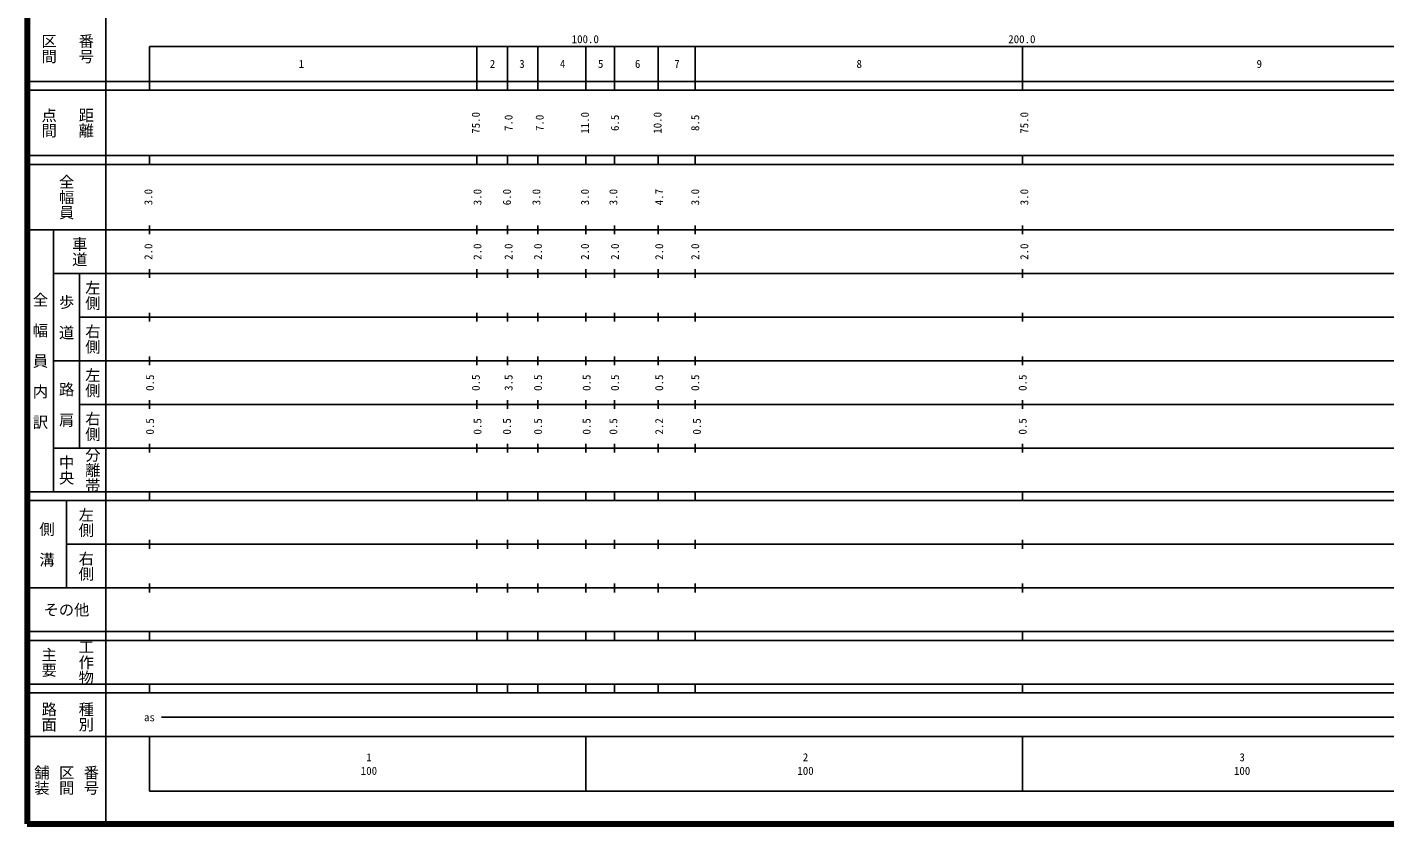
# Model space of a CAD drawing. Units: millimetres on the paper, enlarged 1000 times. Extents: x 40000 to 680000, y 20000 to 380000.
# Drawn here: x 40000 to 350987, y 20000 to 202409 of the extents above; entities that cross this region are included whole.
import ezdxf
from ezdxf.enums import TextEntityAlignment as Align

# ---------------------------------------------------------------- set-up
doc = ezdxf.new("R2010")
doc.units = ezdxf.units.MM
doc.header["$LTSCALE"] = 1000
doc.layers.add('M-TTL', color=2, linetype='Continuous', lineweight=140)
doc.layers.add('M-TTL-BAND', color=7, linetype='Continuous', lineweight=25)
doc.styles.add('@ＭＳ ゴシック', font='')
doc.styles.add('ＭＳ ゴシック', font='')
doc.styles.get('@ＭＳ ゴシック').set_extended_font_data('@MS Gothic')
doc.styles.get('ＭＳ ゴシック').set_extended_font_data('MS Gothic')

msp = doc.modelspace()

# ---------------------------------------------------------------- linework, layer by layer
at = {"layer": 'M-TTL'}
for p, q in [((40000, 380000), (40000, 20000)), ((40000, 20000), (680000, 20000))]:
    msp.add_line(p, q, dxfattribs=at)
at = {"layer": 'M-TTL-BAND'}
for p, q in [((58000, 370000), (58000, 20000)), ((68000, 198000), (579000, 198000)), ((68000, 198000), (68000, 188000)), ((143000, 198000), (143000, 188000)), ((150000, 198000), (150000, 188000)), ((157000, 198000), (157000, 188000)), ((168000, 198000), (168000, 188000)), ((174500, 198000), (174500, 188000)), ((184500, 198000), (184500, 188000)), ((193000, 198000), (193000, 188000)), ((268000, 198000), (268000, 188000)), ((40000, 190000), (579000, 190000)), ((40000, 188000), (579000, 188000)), ((40000, 173000), (579000, 173000)), ((68000, 171000), (68000, 173000)), ((143000, 173000), (143000, 171000)), ((150000, 173000), (150000, 171000)), ((157000, 173000), (157000, 171000)), ((168000, 171000), (168000, 173000)), ((174500, 173000), (174500, 171000)), ((184500, 173000), (184500, 171000)), ((193000, 173000), (193000, 171000)), ((268000, 173000), (268000, 171000)), ((40000, 171000), (579000, 171000)), ((40000, 156000), (579000, 156000)), ((46000, 96000), (46000, 156000)), ((68000, 155000), (68000, 157000)), ((143000, 157000), (143000, 155000)), ((150000, 157000), (150000, 155000)), ((157000, 157000), (157000, 155000)), ((168000, 155000), (168000, 157000)), ((174500, 157000), (174500, 155000)), ((184500, 157000), (184500, 155000)), ((193000, 157000), (193000, 155000)), ((268000, 157000), (268000, 155000)), ((68000, 145000), (68000, 147000)), ((143000, 147000), (143000, 145000)), ((150000, 147000), (150000, 145000)), ((157000, 147000), (157000, 145000)), ((168000, 145000), (168000, 147000)), ((174500, 147000), (174500, 145000)), ((184500, 147000), (184500, 145000)), ((193000, 147000), (193000, 145000)), ((268000, 147000), (268000, 145000)), ((46000, 146000), (579000, 146000)), ((52000, 146000), (52000, 106000)), ((68000, 135000), (68000, 137000)), ((143000, 137000), (143000, 135000)), ((150000, 137000), (150000, 135000)), ((157000, 137000), (157000, 135000)), ((168000, 135000), (168000, 137000)), ((174500, 137000), (174500, 135000)), ((184500, 137000), (184500, 135000)), ((193000, 137000), (193000, 135000)), ((268000, 137000), (268000, 135000)), ((52000, 136000), (579000, 136000)), ((46000, 126000), (579000, 126000)), ((68000, 125000), (68000, 127000)), ((143000, 127000), (143000, 125000)), ((150000, 127000), (150000, 125000)), ((157000, 127000), (157000, 125000)), ((168000, 125000), (168000, 127000)), ((174500, 127000), (174500, 125000)), ((184500, 127000), (184500, 125000)), ((193000, 127000), (193000, 125000)), ((268000, 127000), (268000, 125000)), ((52000, 116000), (579000, 116000)), ((68000, 115000), (68000, 117000)), ((143000, 117000), (143000, 115000)), ((150000, 117000), (150000, 115000)), ((157000, 117000), (157000, 115000)), ((168000, 115000), (168000, 117000)), ((174500, 117000), (174500, 115000)), ((184500, 117000), (184500, 115000)), ((193000, 117000), (193000, 115000)), ((268000, 117000), (268000, 115000)), ((46000, 106000), (579000, 106000)), ((68000, 105000), (68000, 107000)), ((143000, 107000), (143000, 105000)), ((150000, 107000), (150000, 105000)), ((157000, 107000), (157000, 105000)), ((168000, 105000), (168000, 107000)), ((174500, 107000), (174500, 105000)), ((184500, 107000), (184500, 105000)), ((193000, 107000), (193000, 105000)), ((268000, 107000), (268000, 105000)), ((40000, 96000), (579000, 96000)), ((40000, 94000), (579000, 94000)), ((49000, 94000), (49000, 74000)), ((68000, 94000), (68000, 96000)), ((143000, 96000), (143000, 94000)), ((150000, 96000), (150000, 94000)), ((157000, 96000), (157000, 94000)), ((168000, 94000), (168000, 96000)), ((174500, 96000), (174500, 94000)), ((184500, 96000), (184500, 94000)), ((193000, 96000), (193000, 94000)), ((268000, 96000), (268000, 94000)), ((49000, 84000), (579000, 84000)), ((68000, 83000), (68000, 85000)), ((143000, 85000), (143000, 83000)), ((150000, 85000), (150000, 83000)), ((157000, 85000), (157000, 83000)), ((168000, 83000), (168000, 85000)), ((174500, 85000), (174500, 83000)), ((184500, 85000), (184500, 83000)), ((193000, 85000), (193000, 83000)), ((268000, 85000), (268000, 83000)), ((68000, 73000), (68000, 75000)), ((143000, 75000), (143000, 73000)), ((150000, 75000), (150000, 73000)), ((157000, 75000), (157000, 73000)), ((168000, 73000), (168000, 75000)), ((174500, 75000), (174500, 73000)), ((184500, 75000), (184500, 73000)), ((193000, 75000), (193000, 73000)), ((268000, 75000), (268000, 73000)), ((40000, 74000), (579000, 74000)), ((40000, 64000), (579000, 64000)), ((68000, 62000), (68000, 64000)), ((143000, 64000), (143000, 62000)), ((150000, 64000), (150000, 62000)), ((157000, 64000), (157000, 62000)), ((168000, 62000), (168000, 64000)), ((174500, 64000), (174500, 62000)), ((184500, 64000), (184500, 62000)), ((193000, 64000), (193000, 62000)), ((268000, 64000), (268000, 62000)), ((40000, 62000), (579000, 62000)), ((40000, 52000), (579000, 52000)), ((40000, 50000), (579000, 50000)), ((68000, 50000), (68000, 52000)), ((143000, 52000), (143000, 50000)), ((150000, 52000), (150000, 50000)), ((157000, 52000), (157000, 50000)), ((168000, 50000), (168000, 52000)), ((174500, 52000), (174500, 50000)), ((184500, 52000), (184500, 50000)), ((193000, 52000), (193000, 50000)), ((268000, 52000), (268000, 50000)), ((70805, 44406), (565903, 44406)), ((40000, 40000), (579000, 40000)), ((68000, 40000), (68000, 27500)), ((168000, 40000), (168000, 27500)), ((268000, 40000), (268000, 27500)), ((68000, 27500), (579000, 27500))]:
    msp.add_line(p, q, dxfattribs=at)

# ---------------------------------------------------------------- texts
for s, height, rotation, style, p in [('区間', 2566, 270, '@ＭＳ ゴシック', (45000, 197500)), ('番号', 2566, 270, '@ＭＳ ゴシック', (53500, 197500)), ('点間', 2566, 270, '@ＭＳ ゴシック', (45000, 180500)), ('距離', 2566, 270, '@ＭＳ ゴシック', (53500, 180500)), ('75.0', 1833, 90, 'ＭＳ ゴシック', (142763, 180500)), ('7.0', 1833, 90, 'ＭＳ ゴシック', (150263, 180500)), ('7.0', 1833, 90, 'ＭＳ ゴシック', (157388, 180500)), ('11.0', 1833, 90, 'ＭＳ ゴシック', (167763, 180500)), ('6.5', 1833, 90, 'ＭＳ ゴシック', (174639, 180500)), ('10.0', 1833, 90, 'ＭＳ ゴシック', (184389, 180500)), ('8.5', 1833, 90, 'ＭＳ ゴシック', (193015, 180500)), ('75.0', 1833, 90, 'ＭＳ ゴシック', (268392, 180500)), ('全幅員', 2566, 270, '@ＭＳ ゴシック', (49000, 163500)), ('3.0', 1833, 90, 'ＭＳ ゴシック', (67760, 163500)), ('3.0', 1833, 90, 'ＭＳ ゴシック', (143138, 163500)), ('6.0', 1833, 90, 'ＭＳ ゴシック', (149888, 163500)), ('3.0', 1833, 90, 'ＭＳ ゴシック', (156638, 163500)), ('3.0', 1833, 90, 'ＭＳ ゴシック', (167760, 163500)), ('3.0', 1833, 90, 'ＭＳ ゴシック', (174264, 163500)), ('4.7', 1833, 90, 'ＭＳ ゴシック', (184764, 163500)), ('3.0', 1833, 90, 'ＭＳ ゴシック', (193015, 163500)), ('3.0', 1833, 90, 'ＭＳ ゴシック', (268392, 163500)), ('車道', 2566, 270, '@ＭＳ ゴシック', (52000, 151000)), ('2.0', 1833, 90, 'ＭＳ ゴシック', (67760, 151000)), ('2.0', 1833, 90, 'ＭＳ ゴシック', (143138, 151000)), ('2.0', 1833, 90, 'ＭＳ ゴシック', (150263, 151000)), ('2.0', 1833, 90, 'ＭＳ ゴシック', (157013, 151000)), ('2.0', 1833, 90, 'ＭＳ ゴシック', (167760, 151000)), ('2.0', 1833, 90, 'ＭＳ ゴシック', (174639, 151000)), ('2.0', 1833, 90, 'ＭＳ ゴシック', (184764, 151000)), ('2.0', 1833, 90, 'ＭＳ ゴシック', (193015, 151000)), ('2.0', 1833, 90, 'ＭＳ ゴシック', (268392, 151000)), ('左側', 2566, 270, '@ＭＳ ゴシック', (55000, 141000)), ('全\u3000幅\u3000員\u3000内\u3000訳', 2566, 270, '@ＭＳ ゴシック', (43000, 126000)), ('歩\u3000道', 2566, 270, '@ＭＳ ゴシック', (49000, 136000)), ('右側', 2566, 270, '@ＭＳ ゴシック', (55000, 131000)), ('左側', 2566, 270, '@ＭＳ ゴシック', (55000, 121000)), ('0.5', 1833, 90, 'ＭＳ ゴシック', (68135, 121000)), ('0.5', 1833, 90, 'ＭＳ ゴシック', (142763, 121000)), ('3.5', 1833, 90, 'ＭＳ ゴシック', (150263, 121000)), ('0.5', 1833, 90, 'ＭＳ ゴシック', (157013, 121000)), ('0.5', 1833, 90, 'ＭＳ ゴシック', (168135, 121000)), ('0.5', 1833, 90, 'ＭＳ ゴシック', (174639, 121000)), ('0.5', 1833, 90, 'ＭＳ ゴシック', (184764, 121000)), ('0.5', 1833, 90, 'ＭＳ ゴシック', (193015, 121000)), ('0.5', 1833, 90, 'ＭＳ ゴシック', (268017, 121000)), ('路\u3000肩', 2566, 270, '@ＭＳ ゴシック', (49000, 116000)), ('右側', 2566, 270, '@ＭＳ ゴシック', (55000, 111000)), ('0.5', 1833, 90, 'ＭＳ ゴシック', (68135, 111000)), ('0.5', 1833, 90, 'ＭＳ ゴシック', (143138, 111000)), ('0.5', 1833, 90, 'ＭＳ ゴシック', (149888, 111000)), ('0.5', 1833, 90, 'ＭＳ ゴシック', (157013, 111000)), ('0.5', 1833, 90, 'ＭＳ ゴシック', (168135, 111000)), ('0.5', 1833, 90, 'ＭＳ ゴシック', (174264, 111000)), ('2.2', 1833, 90, 'ＭＳ ゴシック', (184764, 111000)), ('0.5', 1833, 90, 'ＭＳ ゴシック', (193390, 111000)), ('0.5', 1833, 90, 'ＭＳ ゴシック', (268017, 111000)), ('分離帯', 2566, 270, '@ＭＳ ゴシック', (55000, 101000)), ('中央', 2566, 270, '@ＭＳ ゴシック', (49000, 101000)), ('左側', 2566, 270, '@ＭＳ ゴシック', (53500, 89000)), ('側\u3000溝', 2566, 270, '@ＭＳ ゴシック', (44500, 84000)), ('右側', 2566, 270, '@ＭＳ ゴシック', (53500, 79000)), ('主要', 2566, 270, '@ＭＳ ゴシック', (45000, 57000)), ('工作物', 2566, 270, '@ＭＳ ゴシック', (53500, 57000)), ('路面', 2566, 270, '@ＭＳ ゴシック', (45000, 44500)), ('種別', 2566, 270, '@ＭＳ ゴシック', (53500, 44500)), ('舗装', 2566, 270, '@ＭＳ ゴシック', (43333, 30000)), ('区間', 2566, 270, '@ＭＳ ゴシック', (49000, 30000)), ('番号', 2566, 270, '@ＭＳ ゴシック', (54667, 30000))]:
    msp.add_text(s, height=height, rotation=rotation, dxfattribs=dict(at, style=style)).set_placement(p, align=Align.MIDDLE_CENTER)
at = {"layer": 'M-TTL-BAND', "style": 'ＭＳ ゴシック'}
for s, p in [('100.0', (167844, 198195)), ('200.0', (267844, 198195))]:
    msp.add_text(s, height=1833, dxfattribs=at).set_placement(p, align=Align.BOTTOM_CENTER)
for s, height, p in [('1', 1833, (102838, 194000)), ('2', 1833, (146589, 194000)), ('3', 1833, (153339, 194000)), ('4', 1833, (162658, 194000)), ('5', 1833, (171364, 194000)), ('6', 1833, (179840, 194000)), ('7', 1833, (188841, 194000)), ('8', 1833, (230592, 194000)), ('9', 1833, (322221, 194000)), ('その他', 2566, (49000, 69000)), ('as', 1833, (68006, 44406)), ('1', 1833, (118288, 35238)), ('2', 1833, (218288, 35238)), ('3', 1833, (318288, 35238)), ('100', 1833, (118288, 32131)), ('100', 1833, (218288, 32131)), ('100', 1833, (318288, 32131))]:
    msp.add_text(s, height=height, dxfattribs=at).set_placement(p, align=Align.MIDDLE_CENTER)

doc.saveas('drawing.dxf')
